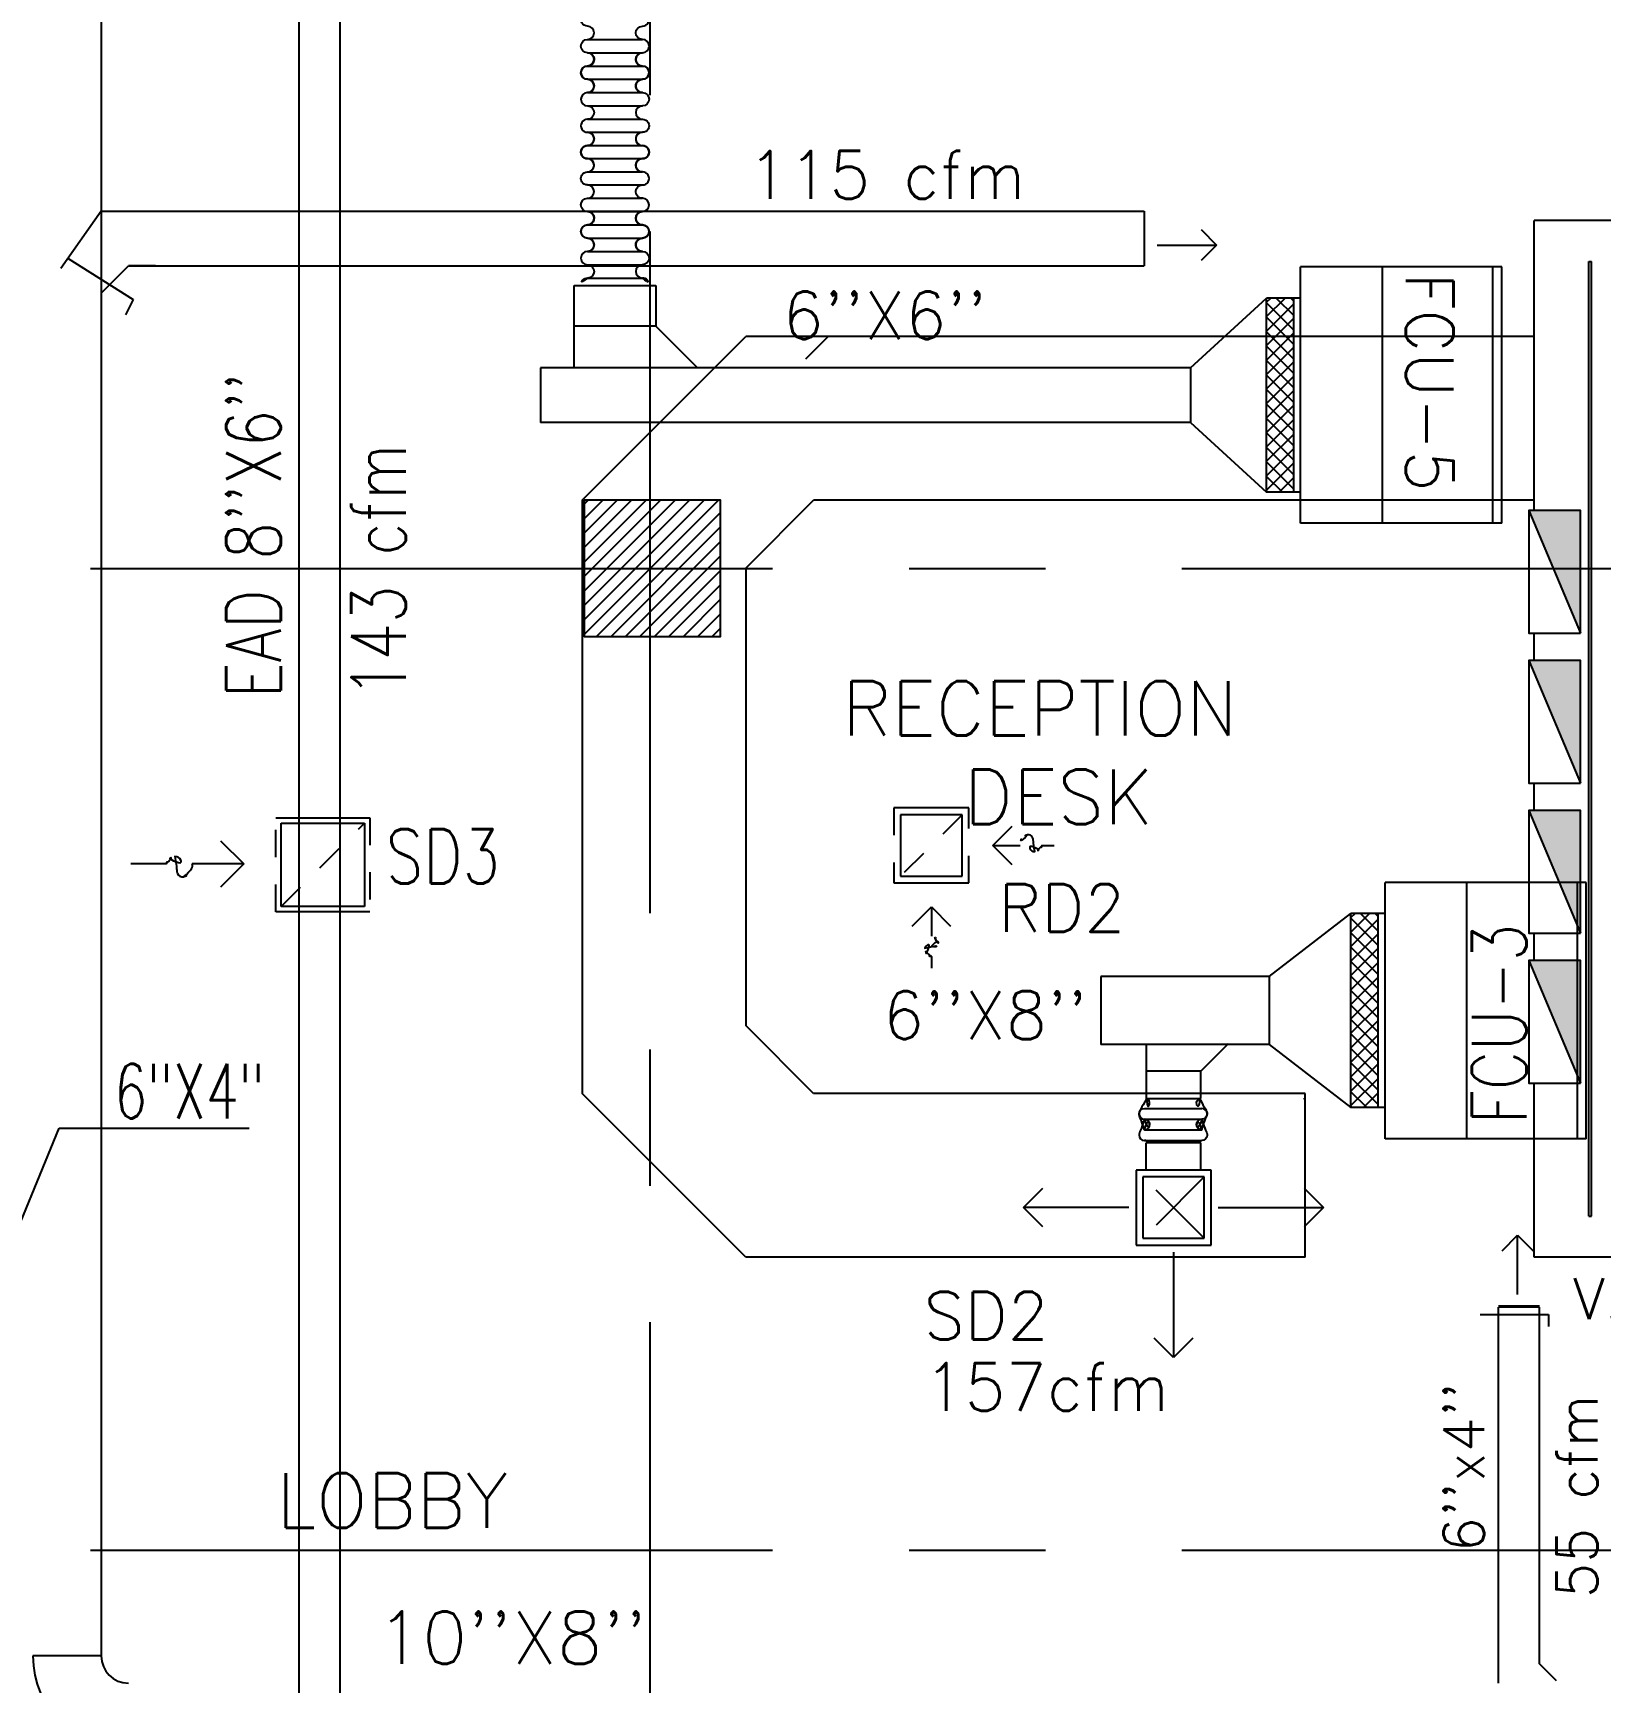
# Model space of a CAD drawing. Extents: x 417866230.2 to 417866327.8, y 43498045.5 to 43498135.4.
# Drawn here: x 417866246.73 to 417866252.48, y 43498073.42 to 43498079.47 of the extents above; entities that cross this region are included whole.
import ezdxf
from ezdxf.enums import TextEntityAlignment as Align

# ---------------------------------------------------------------- set-up
doc = ezdxf.new("R2010")
doc.units = 0
doc.header["$MEASUREMENT"] = 0
doc.linetypes.add('CENTERX2', pattern=[4, 2.5, -0.5, 0.5, -0.5])
doc.linetypes.add('HIDDEN', pattern=[0.375, 0.25, -0.125])
doc.layers.get('0').update_dxf_attribs({"linetype": 'CONTINUOUS'})
for name, color, linetype in [('AXES', 11, 'CENTERX2'), ('COL', 9, 'CONTINUOUS'), ('COUNTER', 9, 'CONTINUOUS'), ('DUCT', 6, 'CONTINUOUS'), ('E-PANELBX', 9, 'CONTINUOUS'), ('EXDUCT', 10, 'CONTINUOUS'), ('FCU', 6, 'CONTINUOUS'), ('HAT', 12, 'CONTINUOUS'), ('M-AC-FLEX', 3, 'CONTINUOUS'), ('M-EGU.', 2, 'CONTINUOUS'), ('RM-NAME', 9, 'CONTINUOUS'), ('SCD', 2, 'CONTINUOUS'), ('WALL', 4, 'CONTINUOUS')]:
    doc.layers.add(name, color=color, linetype=linetype)
doc.styles.add('ROMANS', font='ROMANS.shx', dxfattribs={"width": 0.6})

# ---------------------------------------------------------------- blocks, each defined once
blk = doc.blocks.new('RM1')
at = {"layer": 'RM-NAME', "style": 'ROMANS'}
for tag, p in [('ROOMNAME1', (0, 323.8)), ('ROOMNAME2', (0, 0))]:
    blk.add_attdef(tag, text='', height=200, dxfattribs=at).set_placement(p, align=Align.MIDDLE)
blk = doc.blocks.new('COL50')
at = {"layer": 'COL'}
blk.add_lwpolyline([(-250, 250), (-250, -250), (250, -250), (250, 250)], close=True, dxfattribs=at)
blk = doc.blocks.new('*X68')
at = {"color": 0}
for p, q in [((38539.2, 25068.8), (39031.4, 25561)), ((38539.2, 25121.9), (38978.4, 25561)), ((38539.2, 25174.9), (38925.3, 25561)), ((38539.2, 25227.9), (38872.3, 25561)), ((38539.2, 25281), (38819.3, 25561)), ((38539.2, 25334), (38766.2, 25561)), ((38539.2, 25387), (38713.2, 25561)), ((38539.2, 25440.1), (38660.2, 25561)), ((38539.2, 25493.1), (38607.1, 25561)), ((38539.2, 25546.1), (38554.1, 25561)), ((38584.4, 25061), (39039.2, 25515.8)), ((38637.5, 25061), (39039.2, 25462.8)), ((38690.5, 25061), (39039.2, 25409.7)), ((38743.5, 25061), (39039.2, 25356.7)), ((38796.5, 25061), (39039.2, 25303.7)), ((38849.6, 25061), (39039.2, 25250.6)), ((38902.6, 25061), (39039.2, 25197.6)), ((38955.6, 25061), (39039.2, 25144.6)), ((39008.7, 25061), (39039.2, 25091.5))]:
    blk.add_line(p, q, dxfattribs=at)
blk = doc.blocks.new('E-PBX')
at = {"layer": 'E-PANELBX'}
h = blk.add_hatch(color=256, dxfattribs=at)
h.paths.add_polyline_path([(33.8, 190), (-225, 190), (33.8, 80.7)])
h.paths.add_polyline_path([(225, 190), (33.8, 190), (33.8, 80.7), (225, 0)])
blk.add_line((225, 0), (-225, 190), dxfattribs=at)
blk.add_lwpolyline([(-225, 190), (225, 190), (225, 0), (-225, 0)], close=True, dxfattribs=at)
blk = doc.blocks.new('15RCD')
at = {"layer": 'M-EGU.', "linetype": 'HIDDEN'}
for p, q in [((-215.5, -215.5), (-215.5, 215.5)), ((-215.5, 215.5), (215.5, 215.5)), ((-190.5, -190.5), (190.5, 190.5)), ((215.5, 215.5), (215.5, -215.5)), ((215.5, -215.5), (-215.5, -215.5))]:
    blk.add_line(p, q, dxfattribs=at)
at = {"layer": 'M-EGU.'}
for p, q in [((-190.5, -190.5), (-190.5, 190.5)), ((-190.5, 190.5), (190.5, 190.5)), ((190.5, 190.5), (190.5, -190.5)), ((-468.7, 110.1), (-362.7, 4)), ((-717.7, 4), (-880.4, 4)), ((-362.7, 4), (-598.2, 4)), ((-362.7, 4), (-468.7, -102)), ((190.5, -190.5), (-190.5, -190.5))]:
    blk.add_line(p, q, dxfattribs=at)
blk.add_lwpolyline([(-717.7, 4, -0.1324), (-701, 28.2, -0.15664), (-677.9, 37.7, -0.736612), (-658.9, -9.5, 0.774232), (-638, -55.2, 0.203349), (-606.4, -34.6, 0.193808), (-598.2, 4)], format="xyb", dxfattribs=at)
blk = doc.blocks.new('*X118')
at = {"color": 0}
for p, q in [((23911.7, -1650.2), (23966, -1595.9)), ((23911.7, -1597.2), (23912.9, -1595.9)), ((23919, -1695.9), (24019, -1595.9)), ((24022.8, -1695.9), (23922.8, -1595.9)), ((23972, -1695.9), (24072, -1595.9)), ((24075.9, -1695.9), (23975.9, -1595.9)), ((24025.1, -1695.9), (24125.1, -1595.9)), ((24128.9, -1695.9), (24028.9, -1595.9)), ((24078.1, -1695.9), (24178.1, -1595.9)), ((24181.9, -1695.9), (24081.9, -1595.9)), ((24131.1, -1695.9), (24231.1, -1595.9)), ((24235, -1695.9), (24135, -1595.9)), ((24184.2, -1695.9), (24284.2, -1595.9)), ((24288, -1695.9), (24188, -1595.9)), ((24237.2, -1695.9), (24337.2, -1595.9)), ((24341, -1695.9), (24241, -1595.9)), ((24290.2, -1695.9), (24390.2, -1595.9)), ((24394.1, -1695.9), (24294.1, -1595.9)), ((24343.3, -1695.9), (24443.3, -1595.9)), ((24447.1, -1695.9), (24347.1, -1595.9)), ((24396.3, -1695.9), (24496.3, -1595.9)), ((24500.1, -1695.9), (24400.1, -1595.9)), ((24449.3, -1695.9), (24549.3, -1595.9)), ((24553.2, -1695.9), (24453.2, -1595.9)), ((24502.4, -1695.9), (24602.4, -1595.9)), ((24606.2, -1695.9), (24506.2, -1595.9)), ((24555.4, -1695.9), (24623.7, -1627.6)), ((24623.7, -1660.4), (24559.2, -1595.9)), ((24623.7, -1607.4), (24612.3, -1595.9)), ((23969.8, -1695.9), (23911.7, -1637.8)), ((23916.8, -1695.9), (23911.7, -1690.9)), ((24608.4, -1695.9), (24623.7, -1680.7))]:
    blk.add_line(p, q, dxfattribs=at)
blk = doc.blocks.new('9RCD')
at = {"color": 2}
blk.add_line((0, 407), (0, 450), dxfattribs=at)
at = {"layer": 'M-EGU.'}
for p, q in [((0, 225), (0, 331.9)), ((0, 225), (-70.7, 295.7)), ((70.7, 295.7), (0, 225)), ((-295.7, 70.7), (-225, 0)), ((112.5, 112.5), (-112.5, 112.5)), ((-112.5, 112.5), (-112.5, -112.5)), ((112.5, -112.5), (112.5, 112.5)), ((-225, 0), (-326.1, 0)), ((-225, 0), (-295.7, -70.7)), ((-112.5, -112.5), (112.5, -112.5))]:
    blk.add_line(p, q, dxfattribs=at)
at = {"layer": 'M-EGU.', "linetype": 'HIDDEN'}
for p, q in [((137.5, 137.5), (-137.5, 137.5)), ((-137.5, 137.5), (-137.5, -137.5)), ((137.5, -137.5), (137.5, 137.5)), ((-112.5, -112.5), (112.5, 112.5)), ((-137.5, -137.5), (137.5, -137.5))]:
    blk.add_line(p, q, dxfattribs=at)
at = {"layer": 'M-EGU.', "color": 2}
blk.add_line((-405.7, 0), (-450, 0), dxfattribs=at)
blk.add_lwpolyline([(0, 407, -0.187862), (18.4, 395.6, -0.202645), (23.4, 376.1, -0.616915), (-1.7, 368, 0.668708), (-25.3, 358.4, 0.194285), (-18.2, 340.4, 0.186051), (0, 331.9)], format="xyb", dxfattribs=at)
at = {"layer": 'M-EGU.'}
blk.add_lwpolyline([(-405.7, 0, -0.1324), (-394.5, 16.1, -0.15664), (-379.1, 22.4, -0.736612), (-366.5, -9, 0.774232), (-352.6, -39.4, 0.203349), (-331.5, -25.7, 0.193808), (-326.1, 0)], format="xyb", dxfattribs=at)

msp = doc.modelspace()

# ---------------------------------------------------------------- linework, layer by layer
at = {"layer": 'AXES'}
for p, q in [((417866248.9969, 43498056.2378), (417866248.9969, 43498134.7153)), ((417866230.9454, 43498077.5021), (417866300.0369, 43498077.5021)), ((417866230.9454, 43498073.9021), (417866300.0369, 43498073.9021))]:
    msp.add_line(p, q, dxfattribs=at)
at = {"layer": 'COUNTER'}
for p, q in [((417866248.7469, 43498077.752), (417866249.3469, 43498078.352)), ((417866252.2369, 43498078.352), (417866249.3469, 43498078.352)), ((417866249.5669, 43498078.27), (417866249.6488, 43498078.352)), ((417866248.7469, 43498077.752), (417866248.7469, 43498075.5771)), ((417866249.3469, 43498077.5034), (417866249.5954, 43498077.752)), ((417866252.2369, 43498077.752), (417866249.5954, 43498077.752)), ((417866249.3469, 43498077.5034), (417866249.3469, 43498075.8257)), ((417866249.5954, 43498075.5771), (417866249.3469, 43498075.8257)), ((417866249.3469, 43498074.9771), (417866248.7469, 43498075.5771)), ((417866251.3969, 43498075.5771), (417866249.5954, 43498075.5771)), ((417866251.3969, 43498074.9771), (417866251.3969, 43498075.5771)), ((417866251.3919, 43498075.5557), (417866251.3969, 43498075.5606)), ((417866251.3969, 43498074.9771), (417866249.3469, 43498074.9771))]:
    msp.add_line(p, q, dxfattribs=at)
at = {"layer": 'DUCT'}
for p, q in [((417866246.9844, 43498079.5598), (417866246.9844, 43498073.5143)), ((417866246.984, 43498078.8115), (417866246.837, 43498078.6016)), ((417866246.9844, 43498078.8116), (417866250.8068, 43498078.8116)), ((417866250.8068, 43498078.8116), (417866250.8068, 43498078.6116)), ((417866246.8628, 43498078.6384), (417866247.1021, 43498078.4882)), ((417866246.984, 43498078.5115), (417866247.0842, 43498078.6116)), ((417866247.184, 43498078.6115), (417866247.084, 43498078.6115)), ((417866247.0842, 43498078.6116), (417866250.8068, 43498078.6116)), ((417866248.7175, 43498078.5398), (417866249.0175, 43498078.5398)), ((417866248.7175, 43498078.2398), (417866248.7175, 43498078.5398)), ((417866249.0175, 43498078.5398), (417866249.0175, 43498078.3898)), ((417866247.1021, 43498078.4882), (417866247.0734, 43498078.4317)), ((417866247.1021, 43498078.4882), (417866247.1021, 43498078.4882)), ((417866250.9769, 43498078.2374), (417866251.2556, 43498078.4934)), ((417866249.0175, 43498078.3898), (417866248.7175, 43498078.3898)), ((417866249.1675, 43498078.2398), (417866249.0175, 43498078.3898)), ((417866248.5941, 43498078.2374), (417866248.5941, 43498078.0374)), ((417866250.9769, 43498078.2374), (417866248.5941, 43498078.2374)), ((417866250.9769, 43498078.2374), (417866249.5184, 43498078.2374)), ((417866250.9769, 43498078.2374), (417866249.5184, 43498078.2374)), ((417866250.9769, 43498078.2374), (417866250.9769, 43498078.0374)), ((417866250.9769, 43498078.0374), (417866248.5941, 43498078.0374)), ((417866250.9769, 43498078.0374), (417866251.2556, 43498077.7814)), ((417866251.2652, 43498076.0058), (417866251.565, 43498076.2368)), ((417866250.6478, 43498076.0058), (417866250.6478, 43498075.7558)), ((417866251.2652, 43498076.0058), (417866250.6478, 43498076.0058)), ((417866251.2652, 43498076.0058), (417866251.2652, 43498075.7558)), ((417866251.2652, 43498075.7558), (417866250.6478, 43498075.7558)), ((417866250.8149, 43498075.7585), (417866250.8149, 43498075.5585)), ((417866251.1149, 43498075.7585), (417866251.0149, 43498075.6585)), ((417866251.2652, 43498075.7558), (417866251.565, 43498075.5248)), ((417866251.0149, 43498075.6585), (417866250.8149, 43498075.6585)), ((417866251.0149, 43498075.5585), (417866251.0149, 43498075.6585)), ((417866250.8149, 43498075.5585), (417866251.0149, 43498075.5585)), ((417866252.2561, 43498074.797), (417866252.1061, 43498074.797)), ((417866252.2561, 43498074.797), (417866252.1061, 43498074.797)), ((417866252.1061, 43498073.4143), (417866252.1061, 43498074.7936)), ((417866252.1061, 43498073.9771), (417866252.1061, 43498074.7936)), ((417866252.2561, 43498074.7936), (417866252.1061, 43498074.7936)), ((417866252.2561, 43498074.7936), (417866252.1061, 43498074.7936)), ((417866252.2561, 43498073.485), (417866252.2561, 43498074.7936)), ((417866252.2561, 43498074.0389), (417866252.2561, 43498074.7936)), ((417866252.0381, 43498074.7658), (417866252.2895, 43498074.7658)), ((417866252.2895, 43498074.7658), (417866252.2895, 43498074.7223)), ((417866246.9844, 43498073.5143), (417866246.7344, 43498073.5143)), ((417866252.318, 43498073.4231), (417866252.2561, 43498073.485)), ((417866252.318, 43498073.4231), (417866252.2561, 43498073.485))]:
    msp.add_line(p, q, dxfattribs=at)
for radius in [0.35, 0.1]:
    msp.add_arc((417866247.0844, 43498073.5143), radius, 180, 270, dxfattribs=at)
at = {"layer": 'EXDUCT', "linetype": 'Continuous'}
for p, q in [((417866247.7089, 43498080.7132), (417866247.7089, 43498072.3385)), ((417866247.8589, 43498080.7132), (417866247.8589, 43498072.4385))]:
    msp.add_line(p, q, dxfattribs=at)
at = {"layer": 'FCU', "color": 6}
for p, q in [((417866252.1176, 43498078.6074), (417866251.3806, 43498078.6074)), ((417866251.3806, 43498077.6674), (417866251.3806, 43498078.6074)), ((417866251.6806, 43498077.6674), (417866251.6806, 43498078.6074)), ((417866252.1176, 43498077.6674), (417866252.1176, 43498078.6074)), ((417866252.1176, 43498077.6674), (417866251.3806, 43498077.6674)), ((417866251.69, 43498075.4108), (417866251.69, 43498076.3508)), ((417866252.427, 43498076.3508), (417866251.69, 43498076.3508)), ((417866251.99, 43498075.4108), (417866251.99, 43498076.3508)), ((417866252.427, 43498075.4108), (417866252.427, 43498076.3508)), ((417866252.427, 43498075.4108), (417866251.69, 43498075.4108))]:
    msp.add_line(p, q, dxfattribs=at)
at = {"layer": 'FCU', "color": 3}
for p, q in [((417866252.0856, 43498077.6674), (417866252.0856, 43498078.6074)), ((417866251.2556, 43498077.7814), (417866251.2556, 43498078.4934)), ((417866251.3806, 43498078.4934), (417866251.2556, 43498078.4934)), ((417866251.3556, 43498077.7814), (417866251.3556, 43498078.4934)), ((417866251.3806, 43498077.7814), (417866251.2556, 43498077.7814)), ((417866252.395, 43498075.4108), (417866252.395, 43498076.3508)), ((417866251.69, 43498076.2368), (417866251.565, 43498076.2368)), ((417866251.565, 43498075.5248), (417866251.565, 43498076.2368)), ((417866251.665, 43498075.5248), (417866251.665, 43498076.2368)), ((417866251.69, 43498075.5248), (417866251.565, 43498075.5248))]:
    msp.add_line(p, q, dxfattribs=at)
at = {"layer": 'M-AC-FLEX', "color": 11}
for p, q in [((417866248.7668, 43498079.4416), (417866248.9681, 43498079.4416)), ((417866248.7668, 43498079.3928), (417866248.9681, 43498079.3928)), ((417866248.7668, 43498079.3441), (417866248.9681, 43498079.3441)), ((417866248.7668, 43498079.3441), (417866248.9681, 43498079.3441)), ((417866248.7668, 43498079.2953), (417866248.9681, 43498079.2953)), ((417866248.7668, 43498079.2953), (417866248.9681, 43498079.2953)), ((417866248.7668, 43498079.2466), (417866248.9681, 43498079.2466)), ((417866248.7668, 43498079.1978), (417866248.9681, 43498079.1978)), ((417866248.7668, 43498079.1491), (417866248.9681, 43498079.1491)), ((417866248.7668, 43498079.1012), (417866248.9681, 43498079.1012)), ((417866248.7668, 43498079.1012), (417866248.9681, 43498079.1012)), ((417866248.7668, 43498079.0524), (417866248.9681, 43498079.0524)), ((417866248.7668, 43498079.0524), (417866248.9681, 43498079.0524)), ((417866248.7668, 43498079.0524), (417866248.9681, 43498079.0524)), ((417866248.7668, 43498079.0045), (417866248.9681, 43498079.0045)), ((417866248.7668, 43498079.0045), (417866248.9681, 43498079.0045)), ((417866248.7668, 43498079.0045), (417866248.9681, 43498079.0045)), ((417866248.7668, 43498078.9558), (417866248.9681, 43498078.9558)), ((417866248.7668, 43498078.9558), (417866248.9681, 43498078.9558)), ((417866248.7668, 43498078.9079), (417866248.9681, 43498078.9079)), ((417866248.7668, 43498078.8591), (417866248.9681, 43498078.8591)), ((417866248.7668, 43498078.8104), (417866248.9681, 43498078.8104)), ((417866248.7668, 43498078.7616), (417866248.9681, 43498078.7616)), ((417866248.7668, 43498078.7616), (417866248.9681, 43498078.7616)), ((417866248.7668, 43498078.7129), (417866248.9681, 43498078.7129)), ((417866248.7668, 43498078.7129), (417866248.9681, 43498078.7129)), ((417866248.7668, 43498078.6641), (417866248.9681, 43498078.6641)), ((417866248.7668, 43498078.6154), (417866248.9681, 43498078.6154)), ((417866248.7668, 43498078.5666), (417866248.9681, 43498078.5666)), ((417866250.8078, 43498075.5214), (417866251.0187, 43498075.5214)), ((417866250.8078, 43498075.4824), (417866251.0187, 43498075.4824)), ((417866250.8078, 43498075.4434), (417866251.0187, 43498075.4434)), ((417866250.8078, 43498075.4044), (417866251.0187, 43498075.4044))]:
    msp.add_line(p, q, dxfattribs=at)
at = {"layer": 'M-AC-FLEX'}
for points in [[(417866248.7668, 43498079.3441, 1), (417866248.7668, 43498079.3928, -1), (417866248.7668, 43498079.4416, 1), (417866248.7668, 43498079.4903, -1.018005), (417866248.7668, 43498079.5382)], [(417866248.9681, 43498079.3441, -1), (417866248.9681, 43498079.3928, 1), (417866248.9681, 43498079.4416, -1), (417866248.9681, 43498079.4903, 1.018005), (417866248.9681, 43498079.5382)], [(417866248.7668, 43498079.3928, -1), (417866248.7668, 43498079.3441, 1), (417866248.7668, 43498079.2953)], [(417866248.7773, 43498079.3905, -0.799204), (417866248.7668, 43498079.3441, 1), (417866248.7668, 43498079.2953)], [(417866248.9681, 43498079.3928, 1), (417866248.9681, 43498079.3441, -1), (417866248.9681, 43498079.2953)], [(417866248.9576, 43498079.3905, 0.799204), (417866248.9681, 43498079.3441, -1), (417866248.9681, 43498079.2953)], [(417866248.7773, 43498079.2489, 0.799204), (417866248.7668, 43498079.2953, -1), (417866248.7668, 43498079.3441)], [(417866248.7668, 43498079.2466, 1), (417866248.7668, 43498079.2953, -1), (417866248.7668, 43498079.3441)], [(417866248.9576, 43498079.2489, -0.799204), (417866248.9681, 43498079.2953, 1), (417866248.9681, 43498079.3441)], [(417866248.9681, 43498079.2466, -1), (417866248.9681, 43498079.2953, 1), (417866248.9681, 43498079.3441)], [(417866248.7668, 43498079.2953, -1), (417866248.7668, 43498079.2466, 1), (417866248.7668, 43498079.1978, -1), (417866248.7668, 43498079.1491, 1.018005), (417866248.7668, 43498079.1012)], [(417866248.9681, 43498079.2953, 1), (417866248.9681, 43498079.2466, -1), (417866248.9681, 43498079.1978, 1), (417866248.9681, 43498079.1491, -1.018005), (417866248.9681, 43498079.1012)], [(417866248.7668, 43498079.1012, -1), (417866248.7668, 43498079.0524, 1.018005), (417866248.7668, 43498079.0045)], [(417866248.9681, 43498079.1012, 1), (417866248.9681, 43498079.0524, -1.018005), (417866248.9681, 43498079.0045)], [(417866248.7668, 43498078.9558, 1), (417866248.7668, 43498079.0045, -1.018005), (417866248.7668, 43498079.0524)], [(417866248.9681, 43498078.9558, -1), (417866248.9681, 43498079.0045, 1.018005), (417866248.9681, 43498079.0524)], [(417866248.7668, 43498078.7616, 1), (417866248.7668, 43498078.8104, -1), (417866248.7668, 43498078.8591, 1), (417866248.7668, 43498078.9079, -1.018005), (417866248.7668, 43498078.9558)], [(417866248.9681, 43498078.7616, -1), (417866248.9681, 43498078.8104, 1), (417866248.9681, 43498078.8591, -1), (417866248.9681, 43498078.9079, 1.018005), (417866248.9681, 43498078.9558)], [(417866248.7668, 43498078.8104, -1), (417866248.7668, 43498078.7616, 1), (417866248.7668, 43498078.7129)], [(417866248.7773, 43498078.808, -0.799204), (417866248.7668, 43498078.7616, 1), (417866248.7668, 43498078.7129)], [(417866248.9681, 43498078.8104, 1), (417866248.9681, 43498078.7616, -1), (417866248.9681, 43498078.7129)], [(417866248.9576, 43498078.808, 0.799204), (417866248.9681, 43498078.7616, -1), (417866248.9681, 43498078.7129)], [(417866248.7668, 43498078.6641, 1), (417866248.7668, 43498078.7129, -1), (417866248.7668, 43498078.7616)], [(417866248.7773, 43498078.6665, 0.799204), (417866248.7668, 43498078.7129, -1), (417866248.7668, 43498078.7616)], [(417866248.7668, 43498078.7129, -1), (417866248.7668, 43498078.6641, 1), (417866248.7668, 43498078.6154, -1), (417866248.7668, 43498078.5666, 0.455807), (417866248.7426, 43498078.5398, 0.455807)], [(417866248.9681, 43498078.6641, -1), (417866248.9681, 43498078.7129, 1), (417866248.9681, 43498078.7616)], [(417866248.9576, 43498078.6665, -0.799204), (417866248.9681, 43498078.7129, 1), (417866248.9681, 43498078.7616)], [(417866248.9681, 43498078.7129, 1), (417866248.9681, 43498078.6641, -1), (417866248.9681, 43498078.6154, 1), (417866248.9681, 43498078.5666, -0.455807), (417866248.9923, 43498078.5398, -0.455807)], [(417866250.8161, 43498075.5585, -0.799204), (417866250.8078, 43498075.5214, 1), (417866250.8078, 43498075.4824)], [(417866250.8078, 43498075.4434, 1), (417866250.8078, 43498075.4824, -1), (417866250.8078, 43498075.5214)], [(417866251.0104, 43498075.5585, 0.799204), (417866251.0187, 43498075.5214, -1), (417866251.0187, 43498075.4824)], [(417866251.0187, 43498075.4434, -1), (417866251.0187, 43498075.4824, 1), (417866251.0187, 43498075.5214)], [(417866250.8078, 43498075.4824, -1), (417866250.8078, 43498075.4434, 1), (417866250.8078, 43498075.4044, -0.251197), (417866250.824, 43498075.3957, -0.251197)], [(417866251.0187, 43498075.4824, 1), (417866251.0187, 43498075.4434, -1), (417866251.0187, 43498075.4044, 0.251197), (417866251.0025, 43498075.3957, 0.251197)]]:
    msp.add_lwpolyline(points, format="xyb", dxfattribs=at)
for centre, start, end in [((417866248.7668, 43498079.0768), 298.43136, 90), ((417866248.7668, 43498079.0768), 270, 61.56864), ((417866248.9681, 43498079.0768), 89.98223, 241.56863), ((417866248.9681, 43498079.0768), 89.98223, 241.56863), ((417866248.9681, 43498079.0768), 118.43137, 270.01777), ((417866248.9681, 43498079.0768), 118.43137, 270.01777), ((417866248.7668, 43498078.9802), 298.43136, 90), ((417866248.7668, 43498078.9802), 270, 61.56864), ((417866248.9681, 43498078.9802), 89.98223, 241.56863), ((417866248.9681, 43498078.9802), 89.98223, 241.56863), ((417866248.9681, 43498078.9802), 118.43137, 270.01777), ((417866248.9681, 43498078.9802), 118.43137, 270.01777)]:
    msp.add_arc(centre, 0.0244, start, end, dxfattribs=at)
at = {"layer": 'M-EGU.'}
for p, q in [((417866251.016, 43498078.7443), (417866251.0726, 43498078.6877)), ((417866251.016, 43498078.7443), (417866251.0726, 43498078.6877)), ((417866250.8548, 43498078.6877), (417866251.0726, 43498078.6877)), ((417866250.8548, 43498078.6877), (417866251.0726, 43498078.6877)), ((417866251.0726, 43498078.6877), (417866251.016, 43498078.6312)), ((417866251.0726, 43498078.6877), (417866251.016, 43498078.6312)), ((417866250.8149, 43498075.2957), (417866250.8149, 43498075.3957)), ((417866251.0149, 43498075.3957), (417866250.8149, 43498075.3957)), ((417866251.0149, 43498075.2957), (417866251.0149, 43498075.3957)), ((417866250.7774, 43498075.2957), (417866250.7774, 43498075.0207)), ((417866251.0524, 43498075.2957), (417866250.7774, 43498075.2957)), ((417866251.0524, 43498075.0207), (417866251.0524, 43498075.2957)), ((417866250.3649, 43498075.1582), (417866250.4356, 43498075.2289)), ((417866251.3942, 43498075.2289), (417866251.4649, 43498075.1582)), ((417866250.7511, 43498075.1582), (417866250.3649, 43498075.1582)), ((417866250.4356, 43498075.0875), (417866250.3649, 43498075.1582)), ((417866251.0787, 43498075.1582), (417866251.4649, 43498075.1582)), ((417866251.4649, 43498075.1582), (417866251.3942, 43498075.0875)), ((417866252.1195, 43498075.0003), (417866252.176, 43498075.0569)), ((417866252.1195, 43498075.0003), (417866252.176, 43498075.0569)), ((417866252.176, 43498074.8391), (417866252.176, 43498075.0569)), ((417866252.176, 43498075.0569), (417866252.2326, 43498075.0003)), ((417866252.176, 43498074.8391), (417866252.176, 43498075.0569)), ((417866252.176, 43498075.0569), (417866252.2326, 43498075.0003)), ((417866250.7774, 43498075.0207), (417866251.0524, 43498075.0207)), ((417866250.9149, 43498074.9944), (417866250.9149, 43498074.6082)), ((417866250.9149, 43498074.6082), (417866250.8442, 43498074.6789)), ((417866250.9856, 43498074.6789), (417866250.9149, 43498074.6082))]:
    msp.add_line(p, q, dxfattribs=at)
at = {"layer": 'M-EGU.', "linetype": 'HIDDEN'}
for p, q in [((417866250.8024, 43498075.2707), (417866250.8024, 43498075.0457)), ((417866251.0274, 43498075.2707), (417866250.8024, 43498075.2707)), ((417866251.0274, 43498075.0457), (417866250.8024, 43498075.2707)), ((417866251.0274, 43498075.2707), (417866250.8024, 43498075.0457)), ((417866251.0274, 43498075.0457), (417866251.0274, 43498075.2707)), ((417866250.8024, 43498075.0457), (417866251.0274, 43498075.0457))]:
    msp.add_line(p, q, dxfattribs=at)
at = {"layer": 'SCD', "color": 4}
for p, q in [((417866246.6185, 43498074.9334), (417866246.83, 43498075.4499)), ((417866246.83, 43498075.4499), (417866247.5272, 43498075.4499))]:
    msp.add_line(p, q, dxfattribs=at)
at = {"layer": 'WALL'}
for p, q in [((417866260.7469, 43498078.7771), (417866252.2369, 43498078.7771)), ((417866252.2369, 43498077.7145), (417866252.2369, 43498078.7771)), ((417866252.4369, 43498075.1271), (417866252.4369, 43498078.6271)), ((417866252.4369, 43498078.6271), (417866252.4469, 43498078.6271)), ((417866252.4469, 43498075.1271), (417866252.4469, 43498078.6271)), ((417866252.2369, 43498077.1645), (417866252.2369, 43498077.2645)), ((417866252.2369, 43498076.6145), (417866252.2369, 43498076.7145)), ((417866252.2369, 43498076.0645), (417866252.2369, 43498076.1645)), ((417866252.2369, 43498074.9771), (417866252.2369, 43498075.6145)), ((417866252.4369, 43498075.1271), (417866252.4469, 43498075.1271)), ((417866254.7969, 43498074.9771), (417866252.2369, 43498074.9771))]:
    msp.add_line(p, q, dxfattribs=at)

# ---------------------------------------------------------------- block references
at = {"layer": 'COL', "xscale": 0.001000000047497451, "yscale": 0.0009999999892897904, "zscale": 0.001}
msp.add_blockref('COL50', (417866249.0047, 43498077.5021), dxfattribs=at)
at = {"layer": 'E-PANELBX', "xscale": -0.0009999999892897904, "yscale": 0.0009999999892897904, "zscale": 0.001, "rotation": 270}
for p in [(417866252.2169, 43498077.4895), (417866252.2169, 43498076.9395), (417866252.2169, 43498076.3895), (417866252.2169, 43498075.8395)]:
    msp.add_blockref('E-PBX', p, dxfattribs=at)
at = {"layer": 'FCU', "color": 11, "extrusion": (0, 0, -1), "xscale": 0.001, "yscale": 0.001, "zscale": -0.001, "rotation": 90}
for p in [(-417866252.9516, 43498053.8697), (-417866253.261, 43498051.6131)]:
    msp.add_blockref('*X118', p, dxfattribs=at)
at = {"layer": 'HAT', "xscale": 0.001000000047497451, "yscale": 0.0009999999892897904, "zscale": 0.001}
msp.add_blockref('*X68', (417866210.2155, 43498052.1911), dxfattribs=at)
at = {"layer": 'HAT'}
ref = msp.add_blockref('RM1', (417866250.4936, 43498076.6648), dxfattribs=dict(at, xscale=0.001000000047497451, yscale=0.0009999999892897904, zscale=0.001))
ref.add_attrib('ROOMNAME2', 'DESK', dxfattribs={"layer": 'RM-NAME', "height": 0.2, "style": 'ROMANS'}).set_placement((417866250.4936, 43498076.6648), align=Align.MIDDLE)
ref.add_attrib('ROOMNAME1', 'RECEPTION ', dxfattribs={"layer": 'RM-NAME', "height": 0.2, "style": 'ROMANS'}).set_placement((417866250.4936, 43498076.9887), align=Align.MIDDLE)
at = {"layer": 'M-EGU.', "xscale": 0.001, "yscale": 0.001, "zscale": 0.001, "rotation": 180}
msp.add_blockref('9RCD', (417866250.0271, 43498076.486), dxfattribs=at)
at = {"layer": 'M-EGU.', "xscale": 0.000800000011920929, "yscale": 0.0007999999970197678, "zscale": 0.0008}
msp.add_blockref('15RCD', (417866247.7968, 43498076.4153), dxfattribs=at)
at = {"layer": 'WALL'}
ref = msp.add_blockref('RM1', (417866248.0506, 43498074.0844), dxfattribs=dict(at, xscale=0.001000000047497451, yscale=0.0009999999892897904, zscale=0.001))
ref.add_attrib('ROOMNAME2', 'LOBBY', dxfattribs={"layer": 'RM-NAME', "height": 0.2, "style": 'ROMANS'}).set_placement((417866248.0506, 43498074.0844), align=Align.MIDDLE)

# ---------------------------------------------------------------- texts
at = {"layer": 'SCD', "style": 'ROMANS'}
for s, height, p in [('115 cfm', 0.175, (417866249.3533, 43498078.8575)), ("6''X6''", 0.175, (417866249.4821, 43498078.3424)), ('RD2', 0.175, (417866250.2727, 43498076.1697)), ("6''X8''", 0.175, (417866249.8504, 43498075.7764)), ('SD2', 0.175, (417866249.9993, 43498074.6747)), ('V.D', 0.15, (417866252.3798, 43498074.7496)), ('157cfm', 0.175, (417866249.9993, 43498074.4132)), ("10''X8''", 0.1925, (417866247.9956, 43498073.4852))]:
    msp.add_text(s, height=height, dxfattribs=at).set_placement(p)
for s, height, rotation, p in [('FCU-5', 0.175, 270, (417866251.7665, 43498078.5864)), ("6''x4''", 0.15, 90, (417866252.0539, 43498073.8944)), ('55 cfm', 0.15, 90, (417866252.4683, 43498073.7269))]:
    msp.add_text(s, height=height, rotation=rotation, dxfattribs=at).set_placement(p)
at = {"layer": 'SCD', "style": 'ROMANS', "width": 0.8}
for s, p in [("EAD 8''X6''", (417866247.6423, 43498077.0273)), ('143 cfm', (417866248.1007, 43498077.0273)), ('FCU-3', (417866252.2083, 43498075.4652))]:
    msp.add_text(s, height=0.2, rotation=90, dxfattribs=at).set_placement(p)
at = {"layer": 'SCD', "style": 'ROMANS'}
for s, width, p in [('SD3', 0.8, (417866248.0276, 43498076.3463)), ('6"X4"', 0.7, (417866247.0322, 43498075.4849))]:
    msp.add_text(s, height=0.2, dxfattribs=dict(at, width=width)).set_placement(p)

doc.saveas('drawing.dxf')
